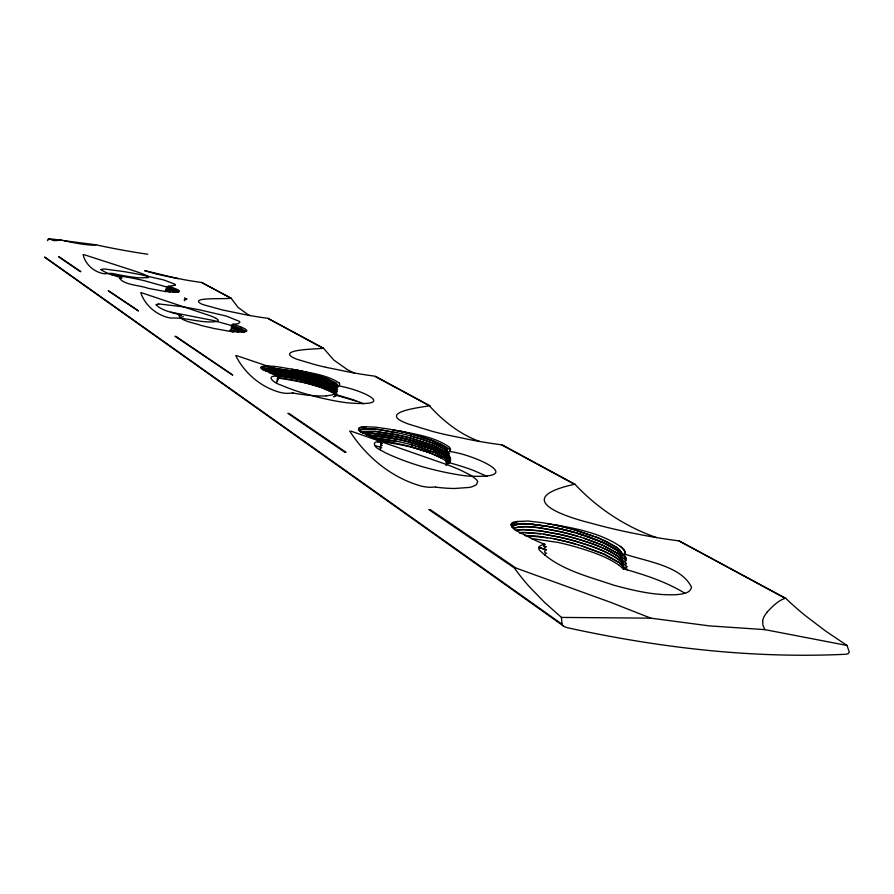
<?xml version="1.0" encoding="UTF-8"?>
<svg xmlns="http://www.w3.org/2000/svg" width="894" height="894" viewBox="0 0 894 894"><rect width="100%" height="100%" fill="white"/><g stroke="black" fill="none" stroke-linecap="round" stroke-linejoin="round"><path stroke-width="1.34" d="M337.262 391.259L334.613 389.695M337.552 389.46L334.904 387.94M626.091 569.567L623.587 568.897L623.543 568.137A27.513 8.895 16.1 0 0 618.838 562.471L604.076 554.235L578.295 544.77M762.738 621.073L762.895 625.118L764.851 629.633L847.02 645.457L849.289 652.061L848.216 653.57A17.992 5.722 19 0 1 845.433 654.274C752.323 658.71 658.956 647.737 568.07 627.867A6.593 2.391 16.4 0 1 563.242 625.901M156.182 304.832C162.16 311.101 173.101 312.352 181.303 315.459A8.27 2.011 11.3 0 0 179.169 315.805M175.135 285.108L168.295 286.471M100.977 269.507L103.548 268.993A11.253 2.526 10.8 0 1 104.687 269.027L123.618 271.541A149.868 36.408 10.8 0 1 140.794 274.726L163.49 279.889L174.553 284.035A9.163 2.067 11.3 0 1 175.157 284.795L175.179 284.962M261.048 367.445C270.144 364.417 280.414 367.479 289.835 368.797A25.758 6.839 12.2 0 1 291.824 369.211L297.613 370.295A75.431 20.596 12.3 0 1 310.24 373.323L326.578 378.464L335.842 383.101M334.635 393.472L332.233 394.969L326.187 395.863M61.407 240.173L48.522 238.676L47.561 240.195A4.09 0.872 10.5 0 0 47.851 240.687M147.778 254.254A153.232 29.658 11.1 0 1 95.792 244.788L92.238 245.224L83.455 244.353A49.237 10.113 10.7 0 1 62.189 240.218L61.608 240.162M766.884 612.334C772.081 606.858 778.462 600.131 785.614 598.198L679.049 540.881A204.335 55.305 15.3 0 1 645.099 535.562L630.214 532.645M511.815 526.611C522.074 520.599 535.562 525.214 546.636 526.264M337.172 391.404L334.345 391.36M337.451 389.639L334.635 389.594A14.483 3.867 12.5 0 0 335.775 389.102A14.036 3.766 12.5 0 0 335.004 388.275L323.907 382.889L304.664 377.179A76.068 21.009 12.3 0 0 294.886 374.955L272.625 371.446A30.988 8.348 12.2 0 0 265.552 371.088M511.871 526.711C521.124 521.124 533.271 525.18 543.351 525.728M448.81 463.07L446.329 465.115M449.213 458.331L446.017 458.253L449.324 460.321M449.313 456.052L446.072 456.018L449.369 458.086M449.347 453.85L446.128 453.794A17.589 5.073 13.7 0 0 445.246 449.257L435.099 443.849L421.018 438.831M449.537 451.559C470.49 453.392 531.114 479.419 467.741 476.033A65.005 18.763 13.9 0 1 461.349 475.25C435.054 471.116 408.994 464.02 384.912 452.543C381.447 450.095 374.15 448.319 374.318 443.312C375.245 440.932 382.71 441.971 380.185 440.843A34.173 9.767 13.3 0 1 373.01 437.848M447.123 462.287L446.486 462.768M179.113 315.861C181.84 321.527 194.803 322.902 201.306 325.505M358.941 430.137C371.066 426.494 384.23 430.93 396.411 432.562A82.918 24.719 13.5 0 1 410.748 435.914M119.617 278.269C123.942 285.018 139.71 285.22 147.801 288.192A16.662 3.799 11.1 0 0 148.885 288.46L165.234 291.511L176.42 292.07A8.985 2.056 11.3 0 0 179.258 291.533A7.331 1.676 11.3 0 0 179.124 290.662L178.252 289.98A12.181 2.794 11.3 0 0 175.034 288.583A12.035 2.749 11.2 0 0 172.151 287.466M358.997 430.204C371.222 426.673 384.409 431.053 396.657 432.73M381.325 441.323C402.523 445.234 426.002 448.285 444.91 460.254A18.361 5.409 13.8 0 1 445.927 465.048M336.882 395.461L333.887 396.768M148.147 277.609L139.173 277.844A35.503 7.834 11 0 1 134.692 277.375L132.122 277.039A51.651 11.298 11 0 1 112.387 273.396M428.751 509.535L514.385 567.992L515.771 568.003M261.372 368.406L273.441 368.093L295.601 371.602A76.359 20.931 12.3 0 1 305.335 373.826L324.511 379.492L335.563 384.811M262.188 366.495A10.762 2.838 12.1 0 0 262.188 369.177L271.731 373.681A27.379 7.208 12.2 0 0 277.174 375.871C279.241 375.927 276.224 377.637 278.928 377.76M261.417 368.473L272.514 368.104L293.344 371.245A76.057 20.853 12.3 0 1 305.536 373.971L324.656 379.648L335.596 384.956M278.906 377.849L277.151 378.654L278.269 379.492M539.149 547.094A24.462 7.968 15.7 0 0 538.836 548.558A25.211 8.202 15.7 0 0 539.138 549.765C558.605 569.623 587.95 576.295 613.619 585.145C634.338 590.778 655.715 595.84 677.317 594.611C682.312 593.895 690.347 593.448 691.52 587.291C681.362 565.712 646.127 561.51 624.995 554.112A4.045 1.274 16.3 0 1 620.872 554.526A24.44 7.711 16 0 0 621.207 552.85M573.87 483.978L501.489 444.799A2.816 0.782 14.4 0 1 502.361 444.977L574.842 484.19C511.904 498.148 560.94 515.693 591.28 523.258A140.928 39.504 15.5 0 0 597.661 524.99A174.33 47.963 15.4 0 0 630.203 532.612M344.849 452.241L346.012 452.297L288.93 413.397M513.402 522.387A26.753 8.515 15.3 0 1 518.028 521.459L528.052 521.012L543.496 522.867A33.469 10.616 15.4 0 1 547.184 523.571L555.163 524.957A95.144 31.145 15.8 0 1 573.4 529.427L599.282 538.367L616.648 547.474A26.317 8.303 16 0 1 621.285 552.872A26.295 8.303 16 0 0 616.435 547.206L606.97 541.652L596.052 536.914M262.3 366.529L264.602 366.149A21.422 5.677 12.1 0 1 268.926 366.205M111.459 273.318L104.453 273.754A5.062 1.14 10.8 0 1 102.229 273.363C93.088 271.251 85.142 263.808 83.108 254.544M360.327 431.545L375.234 431.366L396.232 434.652A82.807 24.786 13.5 0 1 410.357 437.948L432.931 445.145L445.145 451.436A17.746 5.14 13.7 0 1 446.162 456.052M61.004 240.285L54.299 240.609A3.766 0.793 10.5 0 1 53.059 240.374L48.522 238.676M277.509 381.481L276.358 382.118L276.604 382.788M360.438 431.623L375.435 431.5L396.478 434.83A82.784 24.786 13.5 0 1 410.603 438.138L433.109 445.335L445.223 451.615A17.992 5.208 13.7 0 1 447.291 454.443L449.425 455.851M381.939 445.402L380.285 446.318L380.799 447.38M216.616 321.505C201.351 323.628 186.444 317.214 171.346 318.074A7.029 1.71 11.2 0 1 168.251 317.56C155.779 314.532 144.895 304.899 140.749 292.707M381.716 447.648L380.095 448.52L380.408 449.593M292.282 393.002L293.344 393.081M382.151 443.167L380.576 443.983L380.777 445.022M278.202 379.648L276.894 380.207L277.017 381.012M292.249 393.014L287.689 393.382A12.594 3.453 12.1 0 1 285.443 393.271A10.851 2.973 12.1 0 1 280.671 392.533C261.35 387.56 244.587 373.379 235.737 355.6M429.299 405.764C422.784 407.206 378.43 411.765 404.68 422.538A33.916 9.253 13.6 0 0 408.2 423.957L432.148 431.321A126.546 32.743 13.7 0 0 445.748 434.663L472.837 440.261A170.128 42.946 13.7 0 0 501.366 444.787M518.006 521.448L512.016 523.504A20.54 6.526 15.2 0 0 511.29 525.046M262.825 369.624L271.463 369.635A39.079 10.527 12.2 0 1 274.849 369.937L295.243 373.279A76.213 20.975 12.3 0 1 304.999 375.502L324.209 381.19L335.284 386.543A13.935 3.721 12.6 0 1 336.055 387.359M262.937 369.703L275.006 370.06L292.975 372.91A75.912 20.886 12.3 0 1 305.2 375.648L324.354 381.347L335.317 386.689M361.645 427.097A23.099 6.649 13.2 0 1 366.227 426.84L375.502 427.142L389.013 429.098A29.256 8.426 13.3 0 1 391.818 429.656L398.489 430.874A82.717 24.551 13.5 0 1 413.296 434.462L433.098 440.876L445.268 447.089A17.433 5.006 13.7 0 1 446.274 451.615M322.689 348.023L267.898 318.353L323.427 348.191C320.7 349.107 274.424 349.018 294.741 358.371A25.926 6.526 12.4 0 0 297.467 359.433L315.403 364.763A102.575 24.775 12.6 0 0 325.93 367.311M545.832 546.536L543.72 546.1M241.212 327.17A14.829 3.621 11.7 0 0 237.648 325.785L237.111 325.595A29.178 7.186 11.6 0 0 232.865 324.287L233.122 324.6A5.845 1.419 11.7 0 1 231.669 325.304L231.702 325.315M230.373 298.082C230.026 299.669 186.589 296.428 201.653 304.049A19.836 4.604 11.6 0 0 203.787 304.832L222.461 309.972L247.493 315.113A122.132 26.82 11.8 0 0 267.809 318.342M108.397 290.751L138.369 310.788M366.205 426.829L359.008 428.282A13.768 3.956 13.1 0 0 358.583 428.952M176.744 292.047L171.95 290.047A30.117 6.996 11.1 0 0 169.826 289.332C163.423 288.069 169.782 288.237 166.932 287.063A4.816 1.095 11.2 0 0 168.24 286.46M232.865 324.287L238.05 323.74L239.871 322.332A11.98 2.883 11.7 0 0 239.156 321.248L226.104 316.007L199.619 309.86A144.951 37.414 11.3 0 0 181.873 306.653L159.78 304.061A12.17 2.917 11.2 0 0 158.596 304.083M678.982 540.881L784.463 597.974M524.577 535.361L537.629 536.154L550.983 538.344M524.823 535.517L547.575 537.741M514.396 567.992A484.235 141.643 19.5 0 0 529.282 586.632L544.614 602.467L561.443 617.419L650.821 618.156L709.288 625.878L764.851 629.633M80.259 271.519L80.873 271.608L59.261 256.88M278.336 376.318C264.535 374.966 273.285 382.733 280.638 384.945C299.289 392.935 319.08 398.098 339.027 401.607A59.73 15.824 12.6 0 0 346.57 402.713C400.467 407.552 361.433 389.471 338.066 385.817A2.76 0.738 12.7 0 1 337.787 386.242M523.191 523.549C556.895 526.041 591.392 534.131 620.525 551.743A31.625 10.057 16 0 1 626.169 558.381M366.406 434.998L380.252 436.205A80.505 24.272 13.5 0 1 414.738 443.525A69.866 20.931 13.5 0 1 429.589 448.162L440.574 452.71L447.961 457.113A22.149 6.481 13.8 0 1 449.369 462.746M201.653 325.595A63.284 15.042 11.6 0 0 209.319 327.372L212.392 328.087A19.009 4.638 11.6 0 0 213.957 328.478L232.027 331.73L244.04 331.909A15.187 3.71 11.7 0 0 245.828 331.54M381.883 445.279L380.967 445.111M382.163 443.044L379.872 442.474M138.235 310.9L108.286 290.762M269.921 372.954L270.759 373.01M531.371 538.479L557.957 542.434A95.155 32.061 15.9 0 1 575.255 546.726C590.442 551.296 606.009 556.135 619.173 565.254M270.871 373.122L292.249 376.262A75.632 20.964 12.3 0 1 304.519 379.011L323.751 384.755L334.758 390.164A14.159 3.811 12.5 0 1 335.44 390.89M271.139 373.133L294.528 376.631A75.934 21.054 12.3 0 1 304.318 378.866L323.606 384.599L334.714 390.019A14.136 3.799 12.5 0 1 335.496 390.857A14.583 3.911 12.5 0 1 334.345 391.36L336.982 393.025L334.054 393.125A14.684 3.945 12.5 0 0 335.216 392.611A14.248 3.844 12.5 0 0 334.434 391.762L325.092 386.979L306.586 381.224A75.23 20.931 12.3 0 0 291.466 377.771L275.24 375.178M360.684 431.802L372.306 437.535L396.757 441.223A82.561 25.021 13.5 0 1 410.368 444.43L412.872 445.234M372.697 437.691L397.092 441.412M310.564 395.416L310.52 395.405A62.938 16.673 12.2 0 1 293.444 393.114M111.672 274.816L129.004 277.486A86.439 20.506 10.9 0 1 143.688 280.537L166.977 287.063M275.609 375.312L291.79 377.938A75.208 20.92 12.3 0 1 306.798 381.38L325.226 387.147L334.468 391.907M540.792 533.841L524.633 532.612A41.694 13.578 15.5 0 0 519.626 532.858M63.82 240.654L95.803 244.777M378.911 440.362L393.259 442.686A81.801 24.887 13.5 0 1 412.737 447.257M380.475 434.093L371.781 433.143A39.403 11.577 13.3 0 0 362.327 432.886M379.38 440.541L393.673 442.888M380.375 441.357C382.017 440.977 379.548 442.53 381.369 442.932M277.643 377.324L290.885 379.525A74.962 20.931 12.3 0 1 306.631 383.124L321.941 387.761L331.551 391.874M278.146 378.006C297.166 381.313 317.225 383.671 334.155 393.516M170.81 312.174L213.476 320.51L232.675 325.874L231.401 326.824M201.631 282.482L231.088 298.238L201.631 282.482A108.856 22.708 11.4 0 1 185.974 280.034L170.62 277.129A83.187 17.612 11.4 0 1 158.517 274.458L156.215 273.888M543.697 534.098L560.851 537.383A95.58 31.905 15.9 0 1 574.63 540.892C589.716 545.418 605.16 550.179 618.268 559.163A27.245 8.772 16.1 0 1 623.163 565.064A27.267 8.784 16.1 0 0 618.38 559.432C605.394 550.391 589.962 545.698 574.965 541.138A95.267 31.804 15.9 0 0 557.666 536.836L540.501 533.64L524.409 532.444A41.225 13.421 15.5 0 0 519.38 532.712M546.323 526.063L553.431 527.538M549.687 526.655L556.895 528.253A95.423 31.402 15.8 0 1 574.037 532.511M550.637 538.121L557.945 539.741A95.233 31.938 15.9 0 1 575.278 544.055M396.131 439.043L370.049 435.378A37.682 11.108 13.3 0 0 367.054 435.289M554.101 538.78L561.119 540.278A95.535 32.039 15.9 0 1 574.943 543.798L578.63 545.027M556.56 528.03L560.046 528.801A95.725 31.502 15.8 0 1 573.702 532.265L583.983 535.517M435.568 487.096L434.35 487.029A20.394 6.269 13.8 0 1 428.874 487.23A16.293 5.018 13.8 0 1 421.744 486.213C391.874 478.111 366.238 456.834 349.688 431.042M325.93 367.311L350.526 372.329A143.833 33.916 12.6 0 0 374.597 376.151L429.388 405.764C442.966 420.94 460.041 434.383 479.631 441.468M144.716 270.603L178.208 278.626M337.105 395.561L358.852 401.875A44.409 12.348 12.7 0 1 363.523 403.797M626.884 569.78L626.325 569.634M622.794 568.696L623.587 568.897M410.491 435.847L433.199 443.2L445.29 449.436A17.846 5.152 13.7 0 1 447.346 452.23M410.737 436.026L418.66 438.239M410.067 442.184L432.752 449.447L445.033 455.817A18.048 5.275 13.8 0 1 446.039 460.522M410.312 442.374L432.942 449.648L445.111 456.007M410.089 444.363L415.52 445.972M412.48 447.19L430.338 452.923M412.726 447.38L429.042 452.554L441.278 457.985M627.219 569.858C647.155 575.635 667.092 582.352 684.86 593.258M577.669 536.333L574.35 535.372A95.367 31.536 15.8 0 0 557.152 531.103C543.664 528.421 525.918 524.856 513.692 528.186C528.946 523.985 545.172 529.103 560.303 531.639A95.68 31.636 15.8 0 1 574.015 535.126L580.999 537.339M166.798 287.063L170.218 288.114M415.285 445.782L434.931 452.677L445.044 458.22A18.461 5.42 13.8 0 1 447.123 461.125M165.859 289.343L169.067 290.315A26.205 6.09 11.1 0 1 174.375 292.226A21.802 5.051 11.2 0 0 172.14 291.366M166.787 288.337L169.726 289.243A30.374 7.051 11.1 0 1 171.916 289.98L172.933 290.338M165.613 290.55L170.396 292.07M231.568 325.315L241.011 328.567L246.073 331.451A9.253 2.257 11.8 0 0 246.744 330.445L245.112 328.936A15.41 3.777 11.7 0 0 241.156 327.17M577.021 533.215L602.478 542.457L617.084 550.436M231.401 326.757L244.475 331.853M242.296 332.21A28.798 7.163 11.6 0 0 234.418 329.227C226.338 326.31 236.586 326.891 240.687 329.964M238.732 332.266A33.29 8.314 11.6 0 0 234.038 330.59C227.691 329.316 233.166 329.595 231.244 328.21M232.082 325.494L232.663 325.841M417.934 446.553L434.763 452.476L444.966 458.03M380.453 447.279L376.463 445.994A57.562 16.416 13.4 0 1 374.564 445.357M230.82 329.584L231.412 329.964A5.509 1.352 11.7 0 1 231.077 330.478M335.183 386.197L337.831 387.705L334.915 387.84A13.187 3.509 12.6 0 0 335.652 384.822M580.675 537.082L602.869 545.374L617.53 553.42M581.659 545.787L603.808 553.956L618.726 562.203A27.491 8.895 16.1 0 1 623.643 568.159M168.687 291.556L165.379 290.483L166.709 289.667M446.184 451.705L449.47 453.627M446.128 453.917L447.302 454.342M378.453 442.027L377.525 441.725M546.066 549.631L539.071 547.251M544.982 549.519L538.97 547.497M170.195 288.103L178.61 291.768L174.509 289.622M233.356 331.875L229.87 330.78A5.308 1.307 11.7 0 0 230.931 330.556M656.632 537.596C625.588 526.924 597.293 508.15 574.898 484.224M584.005 538.132L602.601 545.094L617.374 553.151M83.958 254.645L134.346 270.938A120.813 28.206 10.4 0 1 136.715 271.754L137.631 272.067A47.449 10.762 10.8 0 1 145.331 274.983A18.361 4.124 11 0 1 146.75 275.721L147.141 275.955A8.616 1.933 11.1 0 1 148.315 277.643M141.699 292.819L210.861 315.962A36.877 8.985 11.3 0 1 213.32 317.012A22.786 5.52 11.4 0 1 216.136 318.432M352.784 399.685L356.002 400.814M236.854 355.7L314.8 382.14M171.749 288.617L172.486 288.874M586.956 536.344L604.88 543.384L616.927 550.168A26.529 8.415 16 0 1 621.766 555.889M350.984 431.143L448.632 465.238A118.466 37.291 13.5 0 1 460.745 470.21L471.294 475.586L476.435 479.631A24.998 7.521 14.1 0 1 477.642 481.967L476.301 484.816L472.121 486.749A51.528 15.455 13.8 0 1 469.272 487.431L454.521 488.493A71.207 21.199 13.6 0 1 435.702 487.129M593.292 536.009L573.736 529.673A93.177 30.485 15.8 0 0 547.173 523.571M173.19 289.12L173.872 289.377M544.658 544.245L543.463 543.787A45.773 14.416 15.5 0 1 533.271 539.339L515.726 530.399A22.249 7.063 15.2 0 1 513.111 522.275M173.414 290.516L176.844 292.036A18.103 4.179 11.2 0 0 172.598 290.237M373.077 437.848L372.306 437.535M650.821 618.156L611.015 602.478L515.916 568.036L430.159 509.58M241.224 330.266L244.375 331.864M487.051 476.39L473.507 470.434A89.668 27.725 14 0 0 449.235 462.712M375.458 376.34L430.215 405.954M347.274 369.557L333.831 360.07L323.46 348.213M544.759 549.408L544.558 549.24A11.823 3.844 15.6 0 1 546.178 546.871M545.049 552.548L544.804 552.358A11.868 3.878 15.6 0 1 546.424 549.966M847.02 645.457L825.81 631.198L805.907 616.078A369.703 96.619 20.2 0 1 785.692 598.254M175.906 336.345L232.742 375.111L174.9 336.233M58.523 256.801L80.102 271.53M287.823 413.33L344.827 452.241M617.821 556.146C604.735 547.229 589.347 542.502 574.317 537.998A95.624 31.771 15.9 0 0 560.572 534.5L540.289 530.768L524.253 529.55A36.911 11.935 15.4 0 0 515.693 530.388M44.7 256.969L562.047 624.236A5.967 2.168 16.4 0 0 563.298 625.889L44.991 257.472M445.089 453.616L432.841 447.291L410.212 440.06A82.695 24.853 13.5 0 0 396.053 436.764L370.842 433.154A32.609 9.543 13.3 0 0 362.808 433.177M624.727 554.045A29.144 9.163 16 0 0 620.861 546.793C602.176 533.953 579.256 529.125 557.253 525.214A19.545 6.135 15.5 0 0 555.152 524.957M620.302 546.346L620.481 546.48A30.731 9.678 15.9 0 1 625.197 552.324M184.857 300.764L184.443 300.362A7.543 1.766 11.4 0 1 184.969 299.267L185.17 299.222A10.203 2.38 11.4 0 1 186.757 299.009M339.005 382.878C327.886 375.357 312.364 373.256 298.898 370.485A15.477 4.079 12.3 0 0 297.601 370.295M231.121 298.261L237.949 307.268L247.716 314.409A32.452 7.554 12.1 0 0 249.951 315.548M100.977 269.798L107.436 273.273L121.986 278.012A7.085 1.609 10.9 0 0 119.863 278.168M561.443 617.419L562.047 624.236M156.249 273.855A37.582 8.147 11.3 0 1 144.605 270.625M216.192 318.432A11.778 2.85 11.5 0 1 216.896 321.594M326.243 395.897A51.193 13.645 12.3 0 1 311.268 395.45M330.679 389.058A18.763 5.062 12.5 0 1 334.948 393.539M327.718 387.448A32.653 8.851 12.4 0 1 330.78 389.058M314.71 382.163A74.984 20.73 12.1 0 1 327.841 387.437M186.79 298.987A3.542 0.827 11.4 0 1 184.723 297.758M762.56 621.017A193.417 59.775 20.1 0 1 767.018 612.39M178.286 291.835A12.225 2.794 11.3 0 1 176.409 292.059M168.072 286.236A24.73 5.688 11.2 0 1 171.883 287.365M339.105 382.889A15.366 4.057 12.6 0 1 338.021 385.795M291.824 369.211A75.163 20.517 12.3 0 1 310.442 373.48L326.712 378.609L335.876 383.235A12.896 3.42 12.6 0 1 336.904 384.956M334.233 393.528A13.745 3.721 12.5 0 1 333.518 396.712M397.014 430.662A78.895 23.367 13.5 0 1 430.003 439.591L440.831 444.061L448.162 448.352A22.585 6.504 13.7 0 1 450.218 450.475M398.478 430.874A17.053 4.872 13.4 0 1 400.11 431.098C416.783 434.395 434.607 437.088 448.911 446.799A20.182 5.777 13.7 0 1 449.447 451.191A2.939 0.838 13.9 0 1 448.833 451.816A4.001 1.151 13.9 0 1 446.195 451.571M391.818 429.656A81.812 24.272 13.5 0 1 413.542 434.652L433.288 441.077L445.346 447.268A17.69 5.085 13.7 0 1 447.391 450.04M360.505 431.802A15.276 4.381 13.1 0 1 361.522 427.041M156.193 304.675A8.359 2 11.2 0 1 158.618 304.094M619.162 565.254A29.334 9.543 16.1 0 1 622.816 568.696M539.015 547.061A28.653 9.331 15.7 0 1 544.725 544.278M544.211 546.223A10.572 3.42 15.6 0 1 544.982 544.379M625.129 552.313A29.122 9.163 16 0 1 624.995 554.112M617.039 550.436A26.474 8.392 16 0 1 621.788 556.068M621.676 555.878A24.674 7.822 16 0 1 621.308 557.666A4.537 1.43 16.3 0 0 625.454 557.7M617.486 553.42A26.798 8.538 16 0 1 622.213 558.929A24.909 7.934 16 0 1 621.777 560.728A4.548 1.442 16.3 0 0 625.934 560.761M617.318 553.151A26.775 8.527 16 0 1 622.224 558.929M622.716 562.158A26.943 8.627 16.1 0 0 617.922 556.414C604.97 547.43 589.593 542.781 574.652 538.255A95.312 31.67 15.9 0 0 557.409 533.964L540.579 530.969L524.465 529.717A37.313 12.069 15.4 0 0 515.872 530.511M623.073 565.042A25.378 8.158 16.1 0 1 622.716 566.908A4.571 1.464 16.4 0 0 626.906 566.93M617.765 556.146A27.01 8.649 16 0 1 622.693 561.991M622.604 561.968A25.144 8.046 16.1 0 1 622.246 563.812A4.559 1.453 16.3 0 0 626.415 563.835M511.178 524.7A40.856 13.119 15.4 0 1 523.269 523.605M626.079 558.359A29.703 9.443 16 0 1 625.8 560.516M335.719 389.136A14.047 3.766 12.5 0 0 335.038 388.421L324.053 383.045L304.865 377.324A75.766 20.931 12.3 0 0 292.617 374.586L272.771 371.558A31.491 8.482 12.2 0 0 265.753 371.189M335.585 384.956A13.064 3.475 12.6 0 1 336.636 386.588M366.775 435.166A37.939 11.175 13.3 0 1 370.608 435.289L395.874 438.876A82.583 24.92 13.5 0 1 410.324 442.251M445.089 456.007A18.238 5.33 13.8 0 1 447.179 459.013M380.453 434.059A80.583 24.194 13.5 0 1 414.872 441.401A69.866 20.841 13.5 0 1 429.679 446.005L440.641 450.531L448.006 454.912A22.004 6.414 13.8 0 1 449.369 460.522M449.246 460.622A3.542 1.039 13.9 0 1 445.972 460.455M445 458.03A18.204 5.342 13.8 0 1 445.983 462.779M447.235 456.655A18.148 5.286 13.8 0 0 445.145 453.806L433.02 447.492L410.458 440.25A82.673 24.853 13.5 0 0 396.299 436.931L371.01 433.288A33.067 9.678 13.3 0 0 362.998 433.277M445.123 453.627A17.902 5.208 13.8 0 1 446.106 458.276M167.156 288.516A4.146 0.95 11.2 0 1 165.703 289.265M354.426 373.044A40.588 10.192 13 0 1 347.341 369.557M180.722 317.515A8.94 2.179 11.4 0 1 183.359 316.744M335.932 383.101A13.075 3.464 12.6 0 1 335.239 386.107A3.241 0.86 12.7 0 0 337.485 386.32M544.96 555.476A11.913 3.911 15.7 0 1 546.67 553.073M620.861 554.883A5.286 1.676 16.3 0 1 625.498 557.42M336.669 394.891A79.242 22.439 12.6 0 1 352.795 399.685M333.998 393.271A3.844 1.039 12.7 0 1 336.781 394.902M622.738 567.198A5.219 1.687 16.4 0 1 627.499 569.914M621.319 557.934A5.308 1.687 16.3 0 1 625.979 560.482M445.916 460.678A4.369 1.285 13.9 0 1 449.425 462.712M622.258 564.08A5.342 1.71 16.4 0 1 626.951 566.651M621.788 560.996A5.319 1.699 16.3 0 1 626.459 563.555"/></g></svg>
